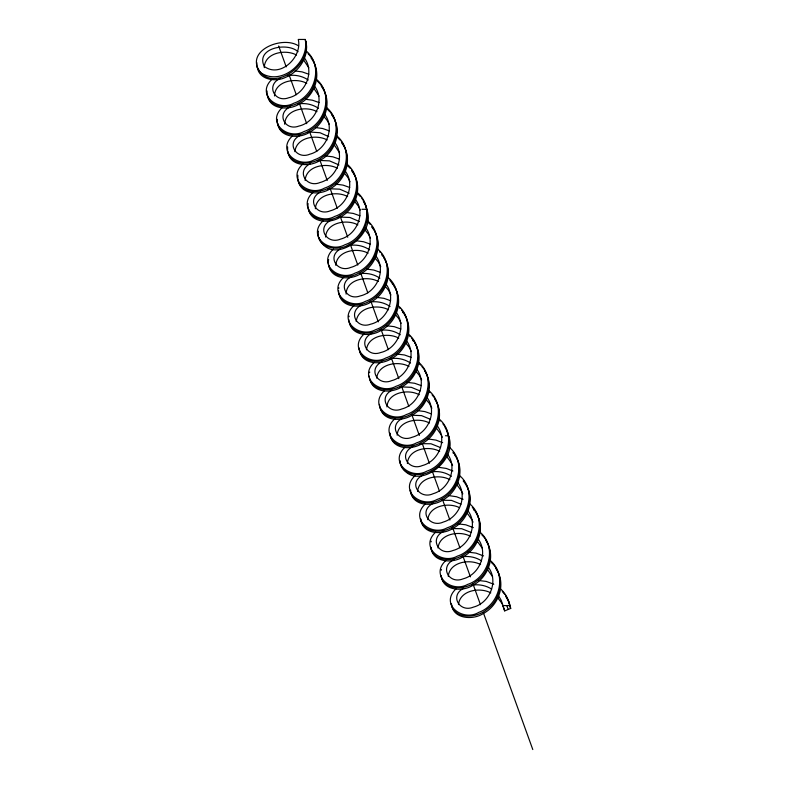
<?xml version="1.0" encoding="UTF-8"?>
<svg xmlns="http://www.w3.org/2000/svg" width="789" height="789" viewBox="0 0 789 789"><rect width="100%" height="100%" fill="white"/><g stroke="black" fill="none" stroke-linecap="round" stroke-linejoin="round"><path stroke-width="1.18" d="M338.52 290.47C338.708 305.639 359.103 307.868 369.42 301.191C384.351 293.902 392.833 274.197 384.776 258.989M390.151 434.078L390.161 433.417M410.605 490.038L410.694 492.001M328.332 261.504C327.642 276.623 347.9 279.75 358.334 273.319C373.759 266.327 382.783 246.207 374.548 230.684M400.417 461.062L400.408 463.044M256.839 62.686L256.81 65.98M267.057 90.991L267.027 94.285M277.284 119.297C275.963 136.112 299.218 138.529 309.781 130.392C325.64 121.792 332.396 98.586 320.235 84.206M287.61 146.932L287.571 151.547M297.838 175.237L297.798 179.853M308.065 203.542C305.787 220.249 328.885 223.711 339.605 215.801C355.671 207.625 363.137 184.695 351.509 169.911M328.411 260.834L328.648 259.492M318.431 231.177C315.206 247.716 338.077 252.243 348.975 244.57C365.573 236.72 373.601 213.296 361.737 198.217M338.737 288.468L338.875 287.798M348.965 316.774L349.103 316.103M369.548 372.714L369.725 372.043M431.07 541.885L431.277 541.215M441.298 570.191L441.495 569.52M272.067 79.245C255.626 94.295 277.886 112.206 293.833 103.201C314.841 96.436 324.062 65.803 306.102 50.9M282.284 107.551C265.854 122.601 288.113 140.511 304.051 131.507C325.068 124.741 334.289 94.108 316.33 79.206M292.512 135.856C276.071 150.916 298.341 168.816 314.278 159.812C335.295 153.046 344.517 122.413 326.547 107.511M323.184 220.782C306.753 235.832 329.013 253.733 344.951 244.728C365.968 237.962 375.189 207.339 357.23 192.437M333.412 249.087C316.971 264.137 339.24 282.038 355.178 273.043C376.195 266.278 385.417 235.645 367.447 220.742M343.639 277.393C327.198 292.443 349.458 310.353 365.406 301.349C386.413 294.583 395.634 263.95 377.675 249.048M353.866 305.698C337.426 320.748 359.685 338.659 375.633 329.654C396.64 322.888 405.862 292.255 387.902 277.353M364.084 334.013C347.653 349.063 369.913 366.964 385.851 357.959C406.868 351.194 416.089 320.561 398.12 305.659M374.311 362.319C357.871 377.369 380.14 395.269 396.078 386.265C417.095 379.499 426.307 348.876 408.347 333.974M384.539 390.624C368.098 405.674 390.358 423.575 406.305 414.57C427.313 407.805 436.534 377.181 418.574 362.279M404.984 447.235C388.543 462.285 410.813 480.195 426.75 471.191C447.767 464.425 456.989 433.792 439.019 418.89M415.211 475.54C398.77 490.59 421.04 508.501 436.978 499.496C457.995 492.731 467.206 462.098 449.247 447.195M425.439 503.846C408.998 518.896 431.258 536.806 447.205 527.802C468.212 521.036 477.434 490.403 459.474 475.501M435.656 532.161C419.225 547.211 441.485 565.111 457.433 556.107C478.44 549.341 487.661 518.708 469.702 503.816M445.884 560.466C429.443 575.516 451.712 593.417 467.65 584.412C488.667 577.647 497.889 547.024 479.919 532.121M456.111 588.772C439.295 604.374 462.877 622.038 478.765 612.372C499.644 605.035 507.909 574.067 489.397 559.776M303.341 163.599C285.953 178.334 308.016 197.408 324.506 188.117C345.523 181.352 354.734 150.729 336.775 135.826M313.558 191.905C296.181 206.639 318.243 225.723 334.733 216.423C355.74 209.657 364.962 179.034 347.002 164.132M395.358 418.357C377.98 433.092 400.033 452.176 416.533 442.876C437.54 436.12 446.761 405.487 428.802 390.585M330.157 220.654C316.3 228.307 327.287 244.846 340.493 239.126C356.865 234.935 366.007 213.119 355.375 199.272M340.384 248.959C326.528 256.612 337.514 273.152 350.72 267.432C367.092 263.24 376.235 241.424 365.603 227.577M411.957 447.107C398.1 454.76 409.087 471.299 422.293 465.579C438.664 461.387 447.807 439.581 437.175 425.725M422.174 475.422C407.913 483.43 419.975 499.96 433.181 493.687C449.474 489.052 458.064 466.94 446.929 453.399M432.402 503.727C418.131 511.736 430.202 528.265 443.408 522.002C459.701 517.367 468.291 495.255 457.156 481.704M300.027 135.383C285.628 142.661 296.092 160.068 309.821 154.2C326.192 150.009 335.335 128.203 324.703 114.346M310.255 163.688C295.855 170.966 306.319 188.374 320.048 182.515C336.42 178.314 345.562 156.508 334.93 142.651M320.482 192.003C306.083 199.272 316.537 216.679 330.275 210.821C346.647 206.619 355.79 184.813 345.148 170.966M381.827 361.845C367.427 369.114 377.892 386.521 391.62 380.663C408.298 376.422 417.342 353.916 406.029 340.177M392.054 390.151C377.655 397.419 388.109 414.827 401.848 408.968C418.219 404.767 427.362 382.961 416.73 369.114M402.282 418.456C387.882 425.725 398.337 443.132 412.075 437.274C428.437 433.082 437.589 411.266 426.948 397.419M463.626 588.298C449.227 595.567 459.691 612.974 473.42 607.116C490.097 602.875 499.141 580.379 487.829 566.63M280.144 78.436C265.676 84.975 274.464 103.172 288.715 97.767C305.451 93.98 315.058 71.789 304.258 57.735M290.372 106.742C275.903 113.281 284.691 131.477 298.932 126.072C315.679 122.285 325.275 100.095 314.476 86.04M330.699 220.309L331.853 219.648M351.716 276.584C337.248 283.123 346.036 301.319 360.287 295.914C377.024 292.127 386.63 269.937 375.83 255.883M361.944 304.889C347.476 311.428 356.263 329.624 370.514 324.22C387.251 320.433 396.857 298.242 386.048 284.188M372.171 333.195C357.703 339.734 366.49 357.94 380.732 352.525C397.478 348.738 407.075 326.557 396.275 312.493M422.726 475.067L423.289 474.731M432.954 503.372L433.516 503.037M443.743 531.342C428.812 538.216 438.694 556.501 452.975 550.505C469.642 546.264 478.696 523.758 467.374 510.019M453.971 559.648C439.039 566.522 448.921 584.807 463.192 578.81C479.87 574.57 488.914 552.073 477.601 538.325M413.071 446.426L413.653 446.101M498.056 594.936L501.212 600.34L504.674 610.893L510.71 608.418L509.516 603.684L507.041 598.368M347.298 245.941L348.008 245.773M317.326 160.848L318.776 160.561M327.553 189.153L328.273 189.005M337.781 217.468L338.501 217.31M419.58 443.921L420.3 443.763M287.374 75.774C294.534 74.363 302.236 75.902 308.262 80.024M297.601 104.079C304.761 102.669 312.464 104.207 318.49 108.33M307.828 132.394L309.298 132.138M389.628 358.847C396.778 357.427 404.491 358.965 410.517 363.088M399.845 387.152L400.575 387.014M461.2 556.995C468.094 555.634 475.501 557.004 481.428 560.801M471.428 585.3C478.321 583.939 485.728 585.31 491.655 589.107M349.458 245.487C356.401 244.304 363.788 245.882 369.617 249.866M359.676 273.793C366.629 272.619 374.016 274.187 379.844 278.172M369.903 302.098C376.856 300.925 384.243 302.493 390.062 306.477M380.13 330.404C387.074 329.23 394.47 330.798 400.289 334.783M421.03 443.635L430.991 443.773L440.528 447.57M431.258 471.94C438.201 470.767 445.588 472.335 451.416 476.319M441.475 500.246L451.446 500.384L460.973 504.191M451.702 528.551L461.664 528.699L471.201 532.496M319.515 160.453L329.516 160.867L338.945 164.94M329.743 188.758L339.743 189.173L349.162 193.246M339.97 217.064L349.971 217.478L359.389 221.561M401.315 386.906L411.316 387.32L420.073 390.959M411.542 415.211L421.543 415.625L430.301 419.265M310.038 132.049L320.058 132.749L328.717 136.635M257.253 66.749C258.575 79.857 275.637 82.312 285.51 77.371C299.781 71.661 310.422 54.628 305.195 39.45L298.262 39.45C302.582 56.946 280.184 78.535 264.266 66.394C255.261 48.021 287.512 41.817 298.045 51.719M361.924 209.292L366.54 209.292C378.039 234.866 330.877 268.566 318.667 237.242M445.45 435.745L448.339 435.745C459.662 461.2 413.9 494.338 400.556 464.336M502.761 605.587L509.694 605.587L510.71 608.418M324.841 155.847L332.84 156.814L339.517 159.171M386.186 325.689L394.194 326.656L400.861 329.013M396.413 353.995L404.422 354.961L411.089 357.318M406.641 382.3L414.639 383.267L421.306 385.624M457.758 523.837L465.766 524.803L473.341 527.604M467.985 552.142L475.994 553.109L483.558 555.91M478.213 580.457L486.211 581.414L493.786 584.215M295.165 70.951L302.167 71.898L308.834 74.245M305.392 99.256L312.395 100.203L319.062 102.55M315.62 127.562L322.622 128.508L329.289 130.866M336.065 184.172L343.067 185.119L349.734 187.476M346.292 212.488L353.294 213.434L359.962 215.782M356.52 240.793L363.522 241.74L370.189 244.087M366.747 269.098L373.739 270.045L380.406 272.392M376.964 297.404L383.967 298.35L390.634 300.698M417.864 410.635L424.867 411.582L431.534 413.929M428.092 438.94L436.07 440.134L442.659 442.688M438.319 467.246L446.298 468.439L452.886 470.994M448.537 495.551L456.525 496.745L463.113 499.299M459.395 507.603C448.527 502.189 429.275 505.532 427.786 519.655M298.617 45.94C282.551 35.071 243.811 50.93 260.449 72.47C280.845 86.938 310.008 62.361 305.195 39.45M296.516 55.033C285.529 48.938 264.562 52.636 264.285 67.657M306.743 83.338C295.747 77.243 274.789 80.942 274.503 95.962M316.971 111.644C305.974 105.548 285.016 109.257 284.73 124.267M327.198 139.949C316.271 134.081 296.447 137.256 294.869 151.666M337.416 168.254C326.459 162.278 306.073 165.71 305.126 180.434M347.643 196.56C336.686 190.583 316.3 194.015 315.353 208.74M357.871 224.875C346.904 218.888 326.528 222.32 325.571 237.045M368.098 253.18C357.131 247.194 336.745 250.626 335.798 265.351M378.316 281.486C367.319 275.391 346.361 279.099 346.085 294.11M388.543 309.791C377.625 303.913 357.802 307.099 356.214 321.508M398.77 338.096C387.843 332.228 368.019 335.404 366.441 349.813M408.998 366.402C398.07 360.534 378.247 363.709 376.669 378.118M419.215 394.717C408.258 388.73 387.872 392.163 386.926 406.887M429.443 423.022C418.486 417.036 398.1 420.468 397.143 435.193M439.67 451.328C428.703 445.341 408.327 448.773 407.371 463.498M449.888 479.633C438.97 473.755 419.146 476.941 417.568 491.35M470.343 536.244C459.425 530.376 439.601 533.551 438.013 547.961M480.57 564.549C469.642 558.681 449.819 561.857 448.241 576.276M490.788 592.864C479.87 586.986 460.046 590.162 458.468 604.581M346.756 164.891L350.286 168.373M356.983 193.197L360.504 196.678M367.21 221.512L367.96 222.163M428.555 391.344L430.035 392.675M438.783 419.659L440.262 420.981M449.01 447.965L449.76 448.616M459.228 476.27L459.987 476.921M499.624 588.081C504.911 592.47 508.609 598.782 509.694 605.587M327.06 108.931L329.832 111.752M337.288 137.237L340.059 140.067M419.087 363.69L420.517 365.06M323.5 116.111L327.07 120.293L329.309 124.425M374.617 257.648L378.197 261.83L380.732 266.682M384.845 285.953L388.415 290.135L390.949 294.987M395.072 314.259L398.642 318.44L401.177 323.303M405.29 342.564L408.87 346.756L411.404 351.608M415.517 370.869L419.097 375.061L421.632 379.913M425.744 399.175L429.315 403.366L431.849 408.219M435.972 427.49L441.465 435.084M446.189 455.795L451.693 463.39M456.417 484.101L461.92 491.695M466.644 512.406L472.138 520M476.872 540.712L482.365 548.316M487.089 569.017L492.592 576.621M497.317 597.322L502.11 603.526L504.674 610.893M317.563 81.297L319.604 83.447M368.69 222.833L370.08 224.244M399.362 307.749L400.072 308.45M409.59 336.055L410.3 336.755M491.389 562.518C505.473 575.073 501.834 599.107 486.892 609.404C476.95 618.32 454.375 619.986 451.081 603.812M303.617 60.043L308.864 67.815M313.835 88.348L319.081 96.12M334.289 144.969L339.536 152.731M344.517 173.274L347.949 177.564L350.05 181.766M354.734 201.58L358.176 205.87L360.277 210.071M364.962 229.885L368.394 234.185L370.505 238.377M308.045 53.682C321.389 66.454 317.454 89.759 302.848 99.878C292.966 108.586 271.14 110.539 267.126 94.936M379.617 251.839L380.298 252.549M389.845 280.144L394.539 286.427M481.872 534.903C495.502 547.941 491.054 571.808 475.866 581.68C465.875 590.113 443.97 591.286 440.854 575.506M502.317 591.513L504.891 594.511M472.325 507.317L475.856 512.031M401.404 309.899C414.077 323.855 408.061 347.308 392.419 356.332C382.211 364.232 360.267 363.739 358.965 347.742M411.631 338.215C424.295 352.16 418.288 375.613 402.646 384.647C392.439 392.537 370.495 392.044 369.193 376.057M421.859 366.52C434.522 380.466 428.516 403.919 412.874 412.953C402.656 420.843 380.722 420.35 379.42 404.363M432.076 394.825L433.891 397.163M453.044 452.856L453.675 453.616M463.261 481.162L463.893 481.921M473.489 509.467L474.12 510.227M330.463 112.511C341.864 126.013 336.686 147.701 322.494 157.08C312.651 165.118 292.186 166.844 287.699 152.178M371.875 227.153L372.477 227.932M381.59 254.048L382.764 255.626M382.093 255.468L382.704 256.247M392.32 283.774L392.922 284.553M402.548 312.079L403.149 312.858M412.775 340.384L413.377 341.164M442.935 423.89L444.108 425.468M453.162 452.196L453.764 452.975M463.38 480.501L464.563 482.079M311.122 58.09L311.704 58.889M321.35 86.405L321.922 87.194M331.577 114.711L332.149 115.51M341.292 141.596C352.2 155.492 346.322 176.963 331.903 185.957C322.05 193.512 302.217 194.784 297.926 180.484M341.805 143.016L342.377 143.815M352.022 171.321L352.604 172.12M371.964 226.522L374.094 229.816M373.049 228.731L374.114 230.378M454.849 455.184L455.914 456.841M465.076 483.499L465.618 484.308M475.294 511.805L475.846 512.613M485.521 540.11L486.073 540.929M495.748 568.415L496.291 569.234M505.463 595.31L508.668 601.346L510.207 607.007M505.976 596.721L506.518 597.539M312.247 59.708C322.129 74.324 314.929 95.301 300.067 103.507C289.948 110.707 269.404 110.164 267.481 95.055M322.474 88.013C332.356 102.629 325.147 123.607 310.294 131.812C300.175 139.012 279.631 138.47 277.708 123.36M332.702 116.318C342.574 130.935 335.374 151.912 320.521 160.118C310.402 167.317 289.859 166.775 287.936 151.666M342.919 144.624C352.801 159.24 345.602 180.217 330.749 188.423C320.63 195.623 300.086 195.08 298.153 179.981M353.147 172.939C363.029 187.545 355.829 208.523 340.966 216.728C330.956 223.731 311.073 223.543 308.44 208.937M363.374 201.244L366.037 206.462L367.566 212.123M383.819 257.855L384.342 258.684M394.046 286.16L394.569 286.999M404.274 314.466L404.787 315.304M414.501 342.771L415.014 343.609M424.719 371.086L425.241 371.915M434.433 397.972C444.523 412.894 436.79 434.335 421.405 442.264C411.187 449.197 390.693 447.827 389.638 432.668M434.946 399.392L435.469 400.22M444.661 426.277C454.75 441.199 447.018 462.64 431.632 470.569C421.415 477.503 400.92 476.132 399.865 460.973M445.174 427.697L445.686 428.526M454.888 454.592L455.401 455.421M465.106 482.898L465.628 483.726M383.829 257.273L384.322 258.121M466.141 485.146C475.284 499.772 467.976 520.04 453.438 528.107C443.526 534.912 424.304 535.05 421.01 520.947M476.359 513.452C485.708 528.393 477.878 549.095 462.818 556.906C452.6 563.839 432.106 562.468 431.05 547.31M486.586 541.757C495.926 556.699 488.095 577.41 473.045 585.211C462.827 592.144 442.333 590.774 441.278 575.615M496.814 570.062C506.153 585.004 498.323 605.715 483.262 613.517C473.055 620.45 452.561 619.079 451.505 603.92M374.607 231.226C383.207 246.158 375.298 266.159 360.573 273.832C350.572 280.371 331.38 279.77 328.895 265.548M384.825 259.542C393.435 274.464 385.525 294.465 370.791 302.138C360.8 308.677 341.598 308.075 339.112 293.853M395.052 287.847C403.662 302.769 395.753 322.77 381.018 330.453C371.027 336.982 351.825 336.38 349.34 322.159M405.28 316.152C413.89 331.084 405.98 351.075 391.245 358.758C381.255 365.287 362.052 364.686 359.567 350.464M415.507 344.458C423.93 359.074 416.533 378.641 402.321 386.571C392.399 393.376 373.187 393.514 369.883 379.42M425.725 372.763C434.147 387.379 426.76 406.946 412.539 414.876C402.627 421.691 383.415 421.819 380.111 407.726M435.952 401.068C444.375 415.685 436.978 435.252 422.766 443.191C412.844 449.996 393.632 450.124 390.338 436.031M446.179 429.374L449.365 438.576M455.894 456.269C464.494 471.201 456.594 491.192 441.86 498.875C431.859 505.404 412.667 504.812 410.181 490.59M456.407 457.689C464.82 472.295 457.433 491.863 443.221 499.802C433.299 506.607 414.087 506.745 410.783 492.642M466.121 484.574C474.722 499.506 466.812 519.497 452.077 527.18C442.087 533.719 422.884 533.117 420.409 518.896M476.339 512.88C484.949 527.811 477.039 547.813 462.305 555.486C452.314 562.024 433.112 561.423 430.626 547.201M395.003 287.295C403.061 302.503 394.569 322.218 379.647 329.496C369.459 335.966 349.685 334.191 348.738 319.437M441.781 435.804L442.343 437.264M452.008 464.11L452.57 465.569M462.236 492.415L462.798 493.875M472.749 521.45L473.015 522.18M506.804 605.587L508.195 609.453M278.675 46.018L286.21 66.887M289.139 74.994L296.25 94.7M299.603 103.97L306.724 123.676M309.653 131.793L316.764 151.498M319.703 159.605L327.238 180.474M330.167 188.581L337.278 208.286M340.217 216.403L347.752 237.262M350.681 245.379L357.792 265.074M360.731 273.191L367.842 292.897M371.195 302.167L378.306 321.873M381.245 329.98L388.356 349.685M391.285 357.802L398.82 378.661M401.759 386.778L408.87 406.483M411.799 414.59L419.334 435.459M422.273 443.566L429.384 463.271M432.313 471.388L439.434 491.083M442.787 500.364L449.898 520.059M452.413 527.022L459.948 547.882M462.877 555.989L470.412 576.858M472.927 583.811L480.462 604.67M483.391 612.787L532.792 749.55M256.898 66.621C269.562 95.518 312.848 65.832 305.708 40.87M420.912 520.306L420.823 519.004"/></g></svg>
